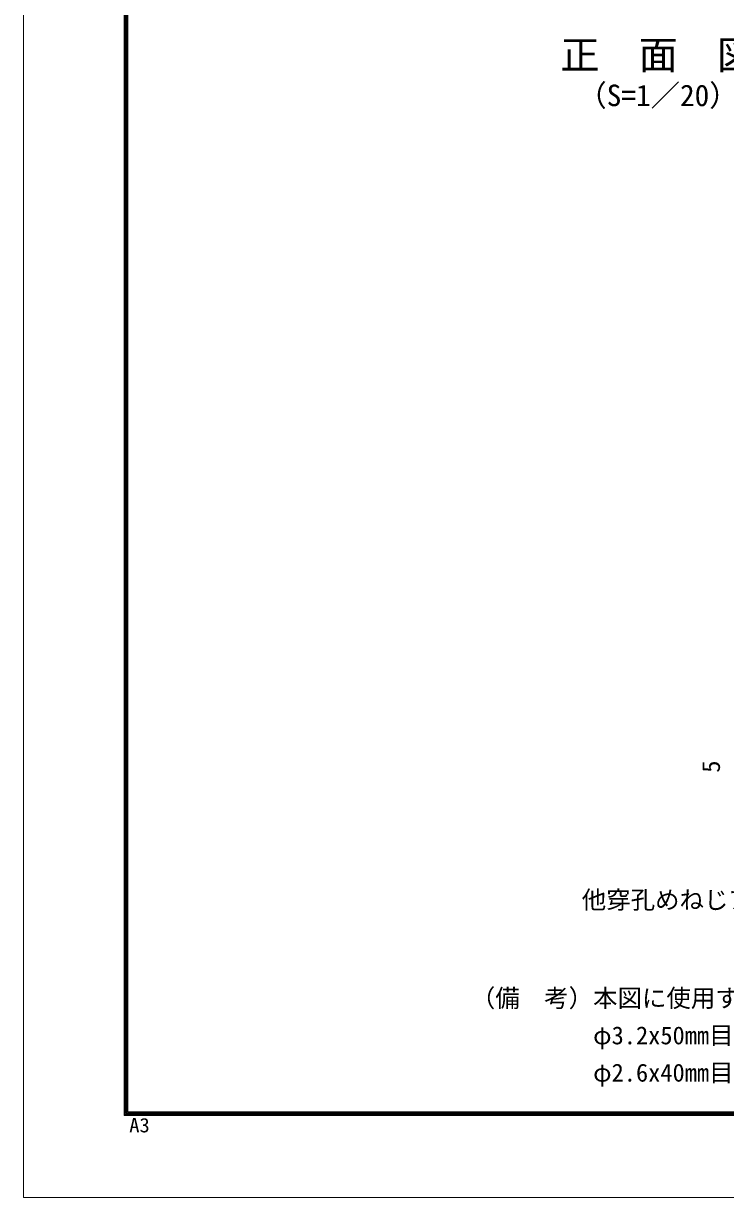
# Model space of a CAD drawing. Units: millimetres, scale not verified. Extents: x -4200 to 4200, y -2970 to 2970.
# Drawn here: x -4200 to -2315, y -2970 to 179 of the extents above; entities that cross this region are included whole.
import ezdxf
from ezdxf.enums import TextEntityAlignment as Align

# ---------------------------------------------------------------- set-up
doc = ezdxf.new("R2010")
doc.units = ezdxf.units.MM
doc.header["$LTSCALE"] = 20
for name, color, linetype, lineweight in [('0-2_D-STR-DIM', 7, 'Continuous', 9), ('0-7_D-STR-TXT', 7, 'Continuous', 9), ('0-8_D-TTL', 7, 'Continuous', 9)]:
    doc.layers.add(name, color=color, linetype=linetype, lineweight=lineweight)
doc.layers.add('0-4_D-TTL-TXT', color=7, linetype='Continuous')
doc.styles.add('ＭＳ ゴシック', font='')
doc.styles.get('ＭＳ ゴシック').set_extended_font_data('MS Gothic')

msp = doc.modelspace()

# ---------------------------------------------------------------- linework, layer by layer
at = {"layer": '0-8_D-TTL', "color": 2, "lineweight": 18}
msp.add_lwpolyline([(-4199.68, 2970.23), (4200.32, 2970.23), (4200.32, -2969.77), (-4199.68, -2969.77)], close=True, dxfattribs=at)
at = {"layer": '0-8_D-TTL'}
for points in [[(-3929.68, 2750.23), (3930.32, 2750.23), (3930.32, -2749.77), (-3929.68, -2749.77)], [(-3927.18, 2747.73), (3927.82, 2747.73), (3927.82, -2747.27), (-3927.18, -2747.27)], [(-3924.68, 2745.23), (3925.32, 2745.23), (3925.32, -2744.77), (-3924.68, -2744.77)], [(-3922.18, 2742.73), (3922.82, 2742.73), (3922.82, -2742.27), (-3922.18, -2742.27)], [(-3919.68, 2740.23), (3920.32, 2740.23), (3920.32, -2739.77), (-3919.68, -2739.77)]]:
    msp.add_lwpolyline(points, close=True, dxfattribs=at)

# ---------------------------------------------------------------- texts
at = {"layer": '0-2_D-STR-DIM', "style": 'ＭＳ ゴシック'}
msp.add_text('5', height=48.09, rotation=90, dxfattribs=at).set_placement((-2315.86, -1830.54), align=Align.BOTTOM_LEFT)
at = {"layer": '0-4_D-TTL-TXT', "style": 'ＭＳ ゴシック'}
for s, height, p in [('正\u3000面\u3000図', 76.98, (-2758.55, 33.06)), ('（S=1／20）', 57.77, (-2713.07, -60.14)), ('（備\u3000考）本図に使用する菱形金網は下記規格を選択出来ます。', 48.09, (-2998.8, -2473.38)), ('\u3000\u3000\u3000\u3000\u3000φ3.2x50mm目、φ3.2x56mm目', 48.09, (-2998.8, -2573.38)), ('\u3000\u3000\u3000\u3000\u3000φ2.6x40mm目、φ2.6x50mm目、φ2.6x56mm目', 48.09, (-2998.8, -2673.38))]:
    msp.add_text(s, height=height, dxfattribs=at).set_placement(p, align=Align.BOTTOM_LEFT)
at = {"layer": '0-7_D-STR-TXT', "style": 'ＭＳ ゴシック'}
msp.add_text('他穿孔めねじアンカーM12', height=48.09, dxfattribs=at).set_placement((-2701.18, -2209.82), align=Align.BOTTOM_LEFT)
at = {"layer": '0-8_D-TTL', "style": 'ＭＳ ゴシック', "width": 1.05}
msp.add_text('A3', height=38.48, dxfattribs=at).set_placement((-3915.77, -2806.58), align=Align.BOTTOM_LEFT)

doc.saveas('drawing.dxf')
